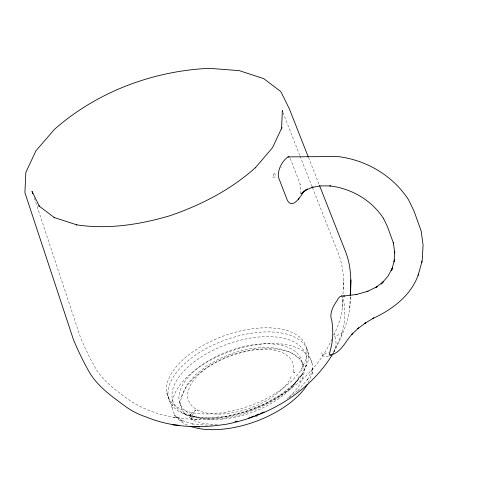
<?xml version="1.0" encoding="UTF-8"?>
<svg xmlns="http://www.w3.org/2000/svg" width="498" height="498" viewBox="0 0 498 498"><rect width="100%" height="100%" fill="white"/><g stroke="black" fill="none" stroke-linecap="round" stroke-linejoin="round"><path stroke-width="0.37" stroke-dasharray="2.49 1.87" d="M217.433 424.433A64.559 32.768 -19.9 0 1 192.564 419.758L191.798 419.509C191.798 415.774 193.367 411.964 196.293 409.58L197.849 410.084L197.115 410.62M333.766 335.092C339.487 323.874 343.035 311.487 342.78 298.825M343.228 289.089C344.236 277.523 342.773 265.814 338.908 254.864L312.246 187.105M333.268 352.677L334.258 351.389C343.041 334.283 351.208 316.025 350.206 296.335M342.45 307.067L343.576 280.38M349.727 308.144L350.25 296.017M308.156 382.526L311.86 374.577L313.024 367.972L307.602 379.625L308.474 378.324L298.258 390.276L298.862 389.71L288.653 397.765M300.163 193.89L300.611 189.252L299.927 183.401L290.054 157.934M181.453 397.149L186.931 384.749L195.801 374.471L206.807 365.787L220.153 358.274L234.863 352.46L250.121 348.706L264.706 347.293L278.32 348.345L291.081 352.516L300.008 359.282M272.985 176.211L274.112 172.576L275.338 175.128M333.99 351.862L341.491 334.917L343.576 327.074A112.847 80.321 33.4 0 0 343.9 302.305L342.724 297.013M291.069 376.619L289.052 380.951A55.39 28.112 -19.9 0 1 200.731 411.342A55.39 28.112 -19.9 0 1 225.936 357.203A55.39 28.112 -19.9 0 1 292.949 372.572L294.835 372.411L292.949 372.572M299.404 375.816L297.063 380.839A64.559 32.768 -19.9 0 1 190.771 414.797L189.999 414.548L195.639 410.147M301.62 375.268L306.693 364.374L305.735 366.335A70.374 35.719 -19.9 0 0 243.827 339.387A70.374 35.719 -19.9 0 0 171.997 396.053A70.374 35.719 -19.9 0 0 246.423 413.128L246.161 412.618A71.276 36.18 -19.9 0 0 291.953 386.84L302.61 373.923L293.023 385.135L293.988 384.232L280.33 395.007L280.704 394.777L263.928 404.22L245.358 411.547L226.254 416.26L226.584 416.21L208.488 417.959L209.054 417.959L193.156 416.708L195.409 417.162L183.009 413.159L184.907 413.994M306.998 364.374L302.479 374.085A73.505 37.306 -19.9 0 1 185.281 414.404A73.505 37.306 -19.9 0 1 218.728 342.562A73.505 37.306 -19.9 0 1 307.652 362.967M331.905 339.101C313.074 381.655 268.814 408.59 224.374 417.125L221.51 417.486C189.769 422.292 154.89 417.866 128.054 399.234C116.252 390.538 103.92 381.804 96.058 369.124C90.182 358.909 84.984 348.295 80.464 337.42L34.063 197.276M333.654 351.868C337.071 346.384 336.467 339.748 333.934 334.202M300.219 184.739L300.101 184.198M342.313 331.917L341.255 333.486L334.451 336.754M341.64 334.401L341.746 334.027M321.783 352.845L322.268 355.199L328.363 352.273M328.63 355.952C326.595 356.917 323.924 356.885 322.268 355.199M210.175 425.149L211.7 424.999M281.289 167.87L281.893 167.863M272.817 177.126L276.963 177.07M207.473 425.174L192.141 423.966L193.554 424.252L180.208 419.945L183.09 421.762L174.101 414.952L176.871 417.691M173.59 417.523L180.195 418.065M194.737 419.192L199.648 419.596M308.443 157.374L319.243 184.814M299.771 155.388L282.746 111.932M300.051 156.111L311.966 186.389M306.612 348.563L312.302 364.275M302 362.027L303.799 366.995M190.217 414.373L191.817 418.799M189.999 414.548L191.798 419.509M179.261 401.232L181.06 406.2M166.867 393.196L172.557 408.914M301.614 371.078A64.559 32.768 -19.9 0 0 234.06 349.26A64.559 32.768 -19.9 0 0 183.052 408.945L190.771 414.797L192.564 419.758L184.851 413.906A64.559 32.768 -19.9 0 1 235.859 354.221A64.559 32.768 -19.9 0 1 303.406 376.04L298.862 385.807A64.559 32.768 -19.9 0 1 287.29 398.468M257.671 415.842A64.559 32.768 -19.9 0 1 255.511 416.689M187.503 425.217A73.505 37.306 -19.9 0 1 224.417 353.561A73.505 37.306 -19.9 0 1 311.86 374.577M306.17 358.859L300.991 369.977A73.505 37.306 -19.9 0 1 183.793 410.302A73.505 37.306 -19.9 0 1 217.24 338.459A73.505 37.306 -19.9 0 1 306.17 358.859"/><path stroke-width="0.75" d="M319.529 185.536L345.948 252.691C351.059 266.299 351.426 280.947 350.281 295.264M350.243 295.588L350.922 279.888M394.684 251.478L394.105 261.792L394.653 259.296L391.49 270.825L392.337 268.192M341.709 295.98C338.192 296.484 337.351 300.923 335.266 303.226C332.191 308.411 329.29 314.692 331.83 320.749A112.847 80.321 33.4 0 1 331.512 345.519L329.576 353.443A12.693 2.229 -58.1 0 0 329.632 355.086L329.937 355.211C341.647 352.783 345.413 340.713 352.976 333.15M421.713 262.415L422.254 259.919L423.076 245.022L421.152 230.966L414.056 211.146L408.621 199.935C393.071 175.589 365.899 159.74 337.364 156.503L288.056 156.882C282.061 161.066 277.66 169.569 278.351 177.051L287.452 200.532C293.154 210.268 301.626 194.407 304.359 190.771L301.265 193.741L307.428 189.059L305.293 190.304L313.086 187.024L311.194 187.559L320.401 185.866L330.411 185.941L329.832 185.928C351.401 188.375 371.944 200.358 383.69 218.759L383.416 218.249L387.463 226.64L393.545 243.441L393.32 242.613L394.765 252.866L394.671 251.839M352.497 333.679L351.457 334.675L358.759 327.883L357.689 328.748L365.868 322.648L364.785 323.358L373.793 317.985L372.734 318.533C391.142 310.08 408.926 297.219 417.038 278.021L418.501 274.087M418.146 275.394L422.055 261.151M298.358 199.325L298.925 198.104M307.272 384.425L306.681 385.695A73.505 37.306 -19.9 0 1 190.155 426.263M392.605 267.538L388.054 276.06L381.163 284.034L383.161 281.949M333.286 353.107C310.403 391.44 268.97 416.204 225.681 424.346L222.618 424.726C196.99 428.56 170.272 426.96 146.138 416.957C138.133 414.367 130.638 410.427 123.958 405.316C111.415 396.091 98.349 386.778 89.989 373.307C83.764 362.494 78.261 351.252 73.474 339.729L24.9 192.633L25.852 172.408L35.912 150.85L54.251 129.53C96.836 91.912 152.867 70.878 209.421 68.326L239.264 70.648L263.685 78.603L280.243 91.153L281.239 92.379L289.406 108.987L308.162 156.652M383.641 281.538L375.448 287.713L377.596 286.456M330.373 355.118L330.94 354.806M376.936 286.773L367.051 291.567L368.047 291.206L356.039 294.611L356.91 294.436L343.707 296.03L344.417 296.042L341.267 295.974M248.303 418.252L254.08 415.973M255.524 415.407L259.134 413.981M260.579 413.408L264.189 411.989M234.956 421.65L237.185 421.103M288.056 156.882L289.151 157.075M172.289 424.763L179.355 425.336M194.475 426.512L199.723 426.942M39.386 206.377L38.819 205.811L54.624 217.788L53.965 217.464L76.823 224.841L76.2 224.785C107.736 229.603 139.589 224.698 169.93 215.727C201.217 205.039 230.979 189.645 255.692 167.453L255.318 167.826L272.574 147.632L281.924 127.55L281.551 129.026L282.354 110.55L282.528 111.34M39.417 206.415L32.015 191.363L32.868 193.728"/></g></svg>
